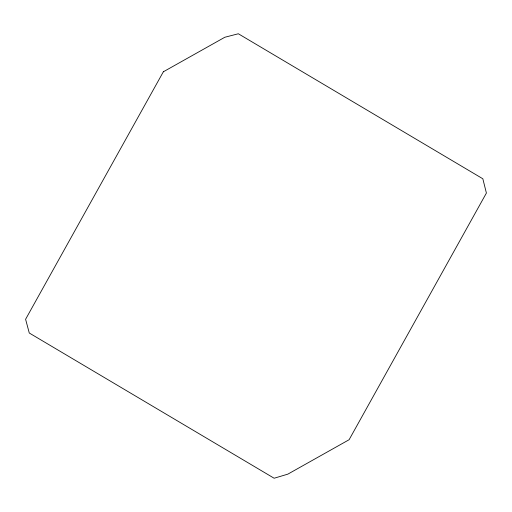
<?xml version="1.0" encoding="UTF-8"?>
<svg xmlns="http://www.w3.org/2000/svg" width="512" height="512" viewBox="0 0 512 512"><rect width="100%" height="100%" fill="white"/><g stroke="black" fill="none" stroke-linecap="round" stroke-linejoin="round"><path stroke-width="0.77" d="M163.347 71.789L25.6 319.277L29.274 333.011L274.131 478.234L287.84 474.144L349.107 439.725L486.4 193.062L482.835 178.778L238.336 33.766L224.826 37.254L163.347 71.789"/></g></svg>
